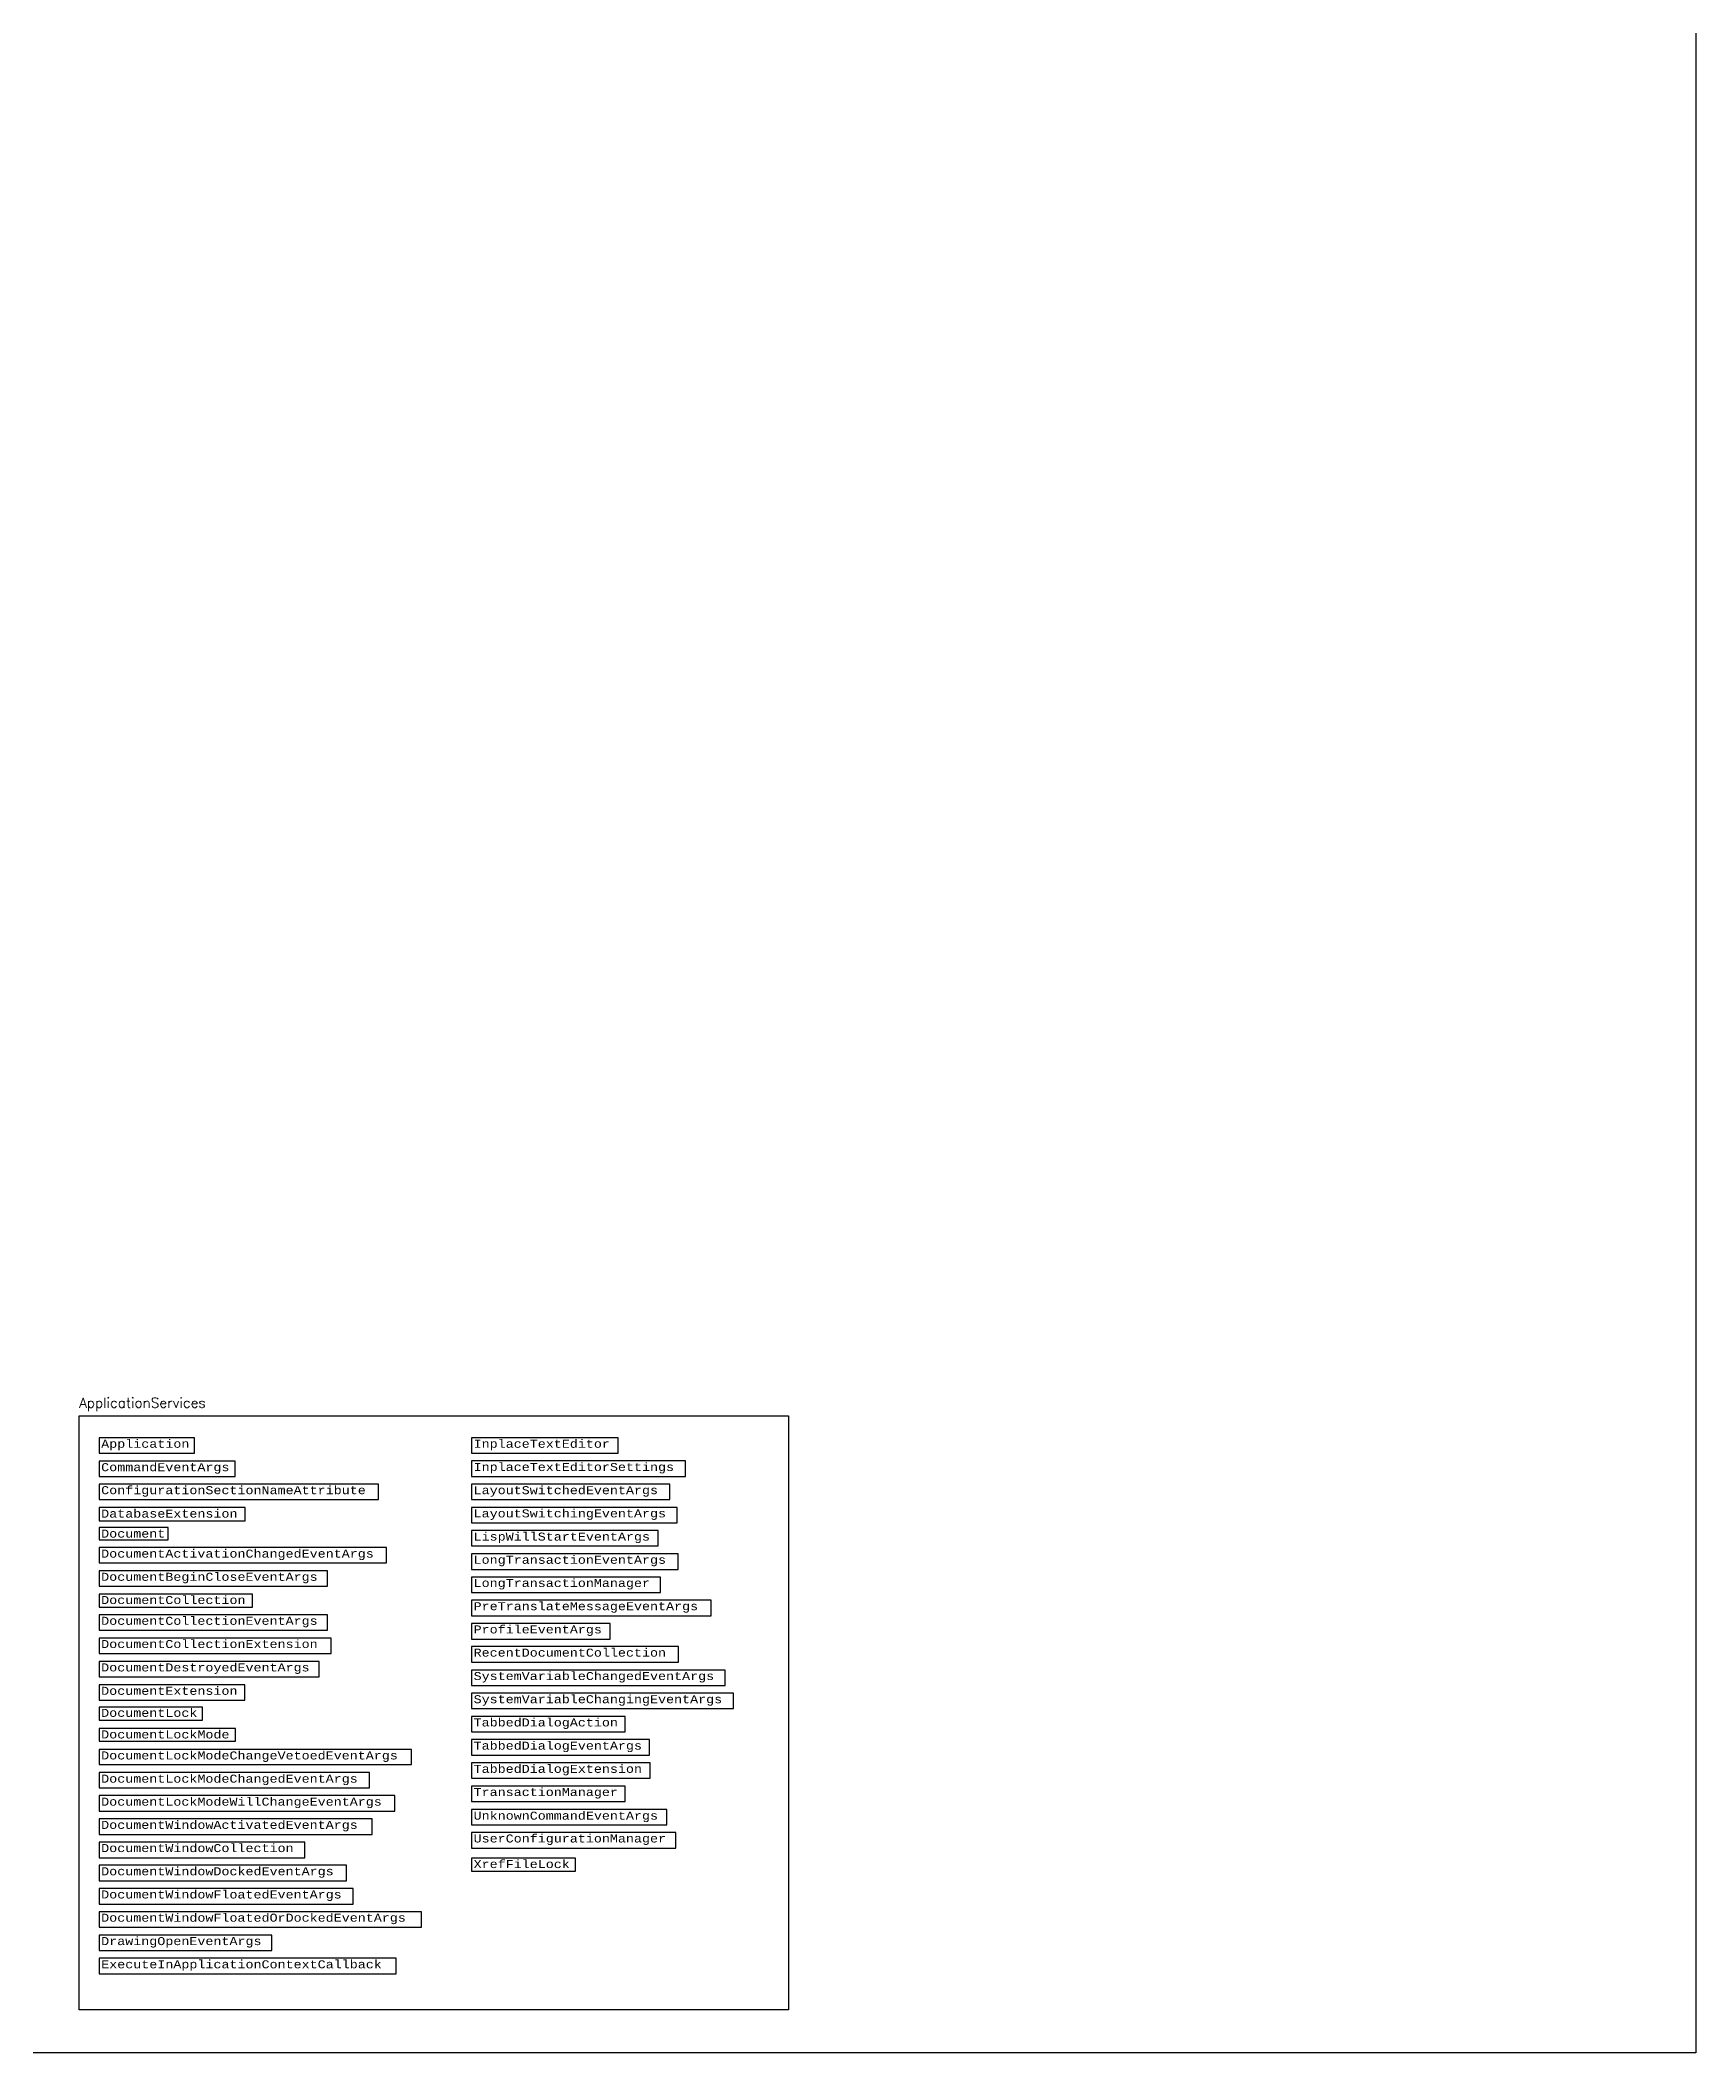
# Model space of a CAD drawing. Header units: inches. Extents: x 349 to 921, y -346 to 10.
# Drawn here: x 838.2 to 920.9, y -185.2 to -84.6 of the extents above; entities that cross this region are included whole.
import ezdxf

# ---------------------------------------------------------------- set-up
doc = ezdxf.new("R2010")
doc.units = ezdxf.units.IN
doc.header["$MEASUREMENT"] = 0
doc.layers.add('Managed classes', color=3, linetype='Continuous')
doc.layers.add('ObjectARX 2009 Managed classes', color=7, linetype='Continuous')
doc.styles.add('Categories', font='romanc.shx', dxfattribs={"height": 0.5})
doc.styles.add('PureManaged', font='cour.ttf', dxfattribs={"height": 0.4})
doc.styles.get("Standard").update_dxf_attribs({"font": 'cour.ttf'})

msp = doc.modelspace()

# ---------------------------------------------------------------- linework, layer by layer
for points in [[(636.23, 1.1), (920.94, 1.1), (920.94, -185.23), (636.23, -185.23)], [(840.12, -153.39), (875.59, -153.39), (875.59, -183.08), (840.12, -183.08)], [(841.12, -154.49), (841.12, -155.26), (845.89, -155.26), (845.89, -154.49)], [(859.74, -154.49), (859.74, -155.26), (867.07, -155.26), (867.07, -154.49)], [(841.12, -155.66), (841.12, -156.42), (847.92, -156.42), (847.92, -155.66)], [(859.74, -155.65), (859.74, -156.42), (870.43, -156.42), (870.43, -155.65)], [(841.12, -156.81), (841.12, -157.58), (855.08, -157.58), (855.08, -156.81)], [(859.74, -156.81), (859.74, -157.58), (869.65, -157.58), (869.65, -156.81)], [(841.12, -157.98), (841.12, -158.65), (848.42, -158.65), (848.42, -157.98)], [(859.74, -157.97), (859.74, -158.74), (870.01, -158.74), (870.01, -157.97)], [(841.12, -158.98), (841.12, -159.59), (844.57, -159.59), (844.57, -158.98)], [(859.74, -159.13), (859.74, -159.9), (869.07, -159.9), (869.07, -159.13)], [(841.12, -159.98), (841.12, -160.75), (855.48, -160.75), (855.48, -159.98)], [(859.74, -160.29), (859.74, -161.07), (870.06, -161.07), (870.06, -160.29)], [(841.12, -161.14), (841.12, -161.91), (852.54, -161.91), (852.54, -161.14)], [(859.74, -161.45), (859.74, -162.23), (869.18, -162.23), (869.18, -161.45)], [(841.12, -162.3), (841.12, -162.95), (848.79, -162.95), (848.79, -162.3)], [(859.74, -162.61), (859.74, -163.39), (871.72, -163.39), (871.72, -162.61)], [(841.12, -163.34), (841.12, -164.11), (852.54, -164.11), (852.54, -163.34)], [(859.74, -163.77), (859.74, -164.55), (866.67, -164.55), (866.67, -163.77)], [(841.12, -164.5), (841.12, -165.27), (852.71, -165.27), (852.71, -164.5)], [(859.74, -164.93), (859.74, -165.71), (870.09, -165.71), (870.09, -164.93)], [(841.12, -165.67), (841.12, -166.44), (852.12, -166.44), (852.12, -165.67)], [(841.12, -166.84), (841.12, -167.6), (848.41, -167.6), (848.41, -166.84)], [(859.74, -166.1), (859.74, -166.87), (872.41, -166.87), (872.41, -166.1)], [(841.12, -167.96), (841.12, -168.6), (846.28, -168.6), (846.28, -167.96)], [(859.74, -167.26), (859.74, -168.03), (872.83, -168.03), (872.83, -167.26)], [(859.74, -168.42), (859.74, -169.19), (867.41, -169.19), (867.41, -168.42)], [(841.12, -169.02), (841.12, -169.66), (847.93, -169.66), (847.93, -169.02)], [(859.74, -169.58), (859.74, -170.35), (868.64, -170.35), (868.64, -169.58)], [(841.12, -170.07), (841.12, -170.83), (856.74, -170.83), (856.74, -170.07)], [(859.74, -170.74), (859.74, -171.51), (868.67, -171.51), (868.67, -170.74)], [(841.12, -171.23), (841.12, -171.99), (854.64, -171.99), (854.64, -171.23)], [(859.74, -171.9), (859.74, -172.68), (867.41, -172.68), (867.41, -171.9)], [(841.12, -172.38), (841.12, -173.15), (855.9, -173.15), (855.9, -172.38)], [(841.12, -173.54), (841.12, -174.32), (854.76, -174.32), (854.76, -173.54)], [(859.74, -173.08), (859.74, -173.84), (869.5, -173.84), (869.5, -173.08)], [(841.12, -174.7), (841.12, -175.48), (851.4, -175.48), (851.4, -174.7)], [(859.74, -174.22), (859.74, -175), (869.95, -175), (869.95, -174.22)], [(841.12, -175.86), (841.12, -176.64), (853.49, -176.64), (853.49, -175.86)], [(859.74, -175.5), (859.74, -176.16), (864.93, -176.16), (864.93, -175.5)], [(841.12, -177.02), (841.12, -177.8), (853.81, -177.8), (853.81, -177.02)], [(841.12, -178.18), (841.12, -178.96), (857.23, -178.96), (857.23, -178.18)], [(841.12, -179.35), (841.12, -180.12), (849.76, -180.12), (849.76, -179.35)], [(841.12, -180.51), (841.12, -181.28), (855.97, -181.28), (855.97, -180.51)]]:
    msp.add_lwpolyline(points, close=True)

# ---------------------------------------------------------------- texts
at = {"color": 1, "insert": (840.12, -152.49), "char_height": 0.5, "width": 11.82, "attachment_point": 1, "style": 'Categories'}
msp.add_mtext('ApplicationServices', dxfattribs=at)
at = {"layer": 'Managed classes', "char_height": 0.4, "attachment_point": 1, "style": 'PureManaged'}
for s, insert in [('{\\Fcourier new;Application}', (841.22, -154.59)), ('{\\Fcourier new;CommandEventArgs}', (841.22, -155.76)), ('{\\Fcourier new;ConfigurationSectionNameAttribute}', (841.22, -156.91)), ('{\\Fcourier new|c0;DatabaseExtension}', (841.22, -158.08)), ('{\\Fcourier new;Document}', (841.22, -159.08)), ('{\\Fcourier new;LispWillStartEventArgs}', (859.84, -159.23)), ('{\\Fcourier new;DocumentActivationChangedEventArgs}', (841.22, -160.08)), ('{\\Fcourier new;DocumentBeginCloseEventArgs}', (841.22, -161.24)), ('{\\Fcourier new;DocumentCollection}', (841.22, -162.4)), ('{\\Fcourier new;DocumentCollectionEventArgs}', (841.22, -163.44)), ('{\\Fcourier new;DocumentDestroyedEventArgs}', (841.22, -165.77)), ('{\\Fcourier new|c0;DocumentExtension}', (841.22, -166.94)), ('{\\Fcourier new;SystemVariableChangedEventArgs}', (859.84, -166.2)), ('{\\Fcourier new;SystemVariableChangingEventArgs}', (859.84, -167.36)), ('{\\Fcourier new;DocumentLock}', (841.22, -168.04)), ('{\\Fcourier new;TabbedDialogAction}', (859.84, -168.52)), ('{\\Fcourier new;DocumentLockMode}', (841.22, -169.12)), ('{\\Fcourier new;TabbedDialogEventArgs}', (859.84, -169.68)), ('{\\Fcourier new;DocumentLockModeChangeVetoedEventArgs}', (841.22, -170.17)), ('{\\Fcourier new;TabbedDialogExtension}', (859.84, -170.84)), ('{\\Fcourier new;DocumentLockModeChangedEventArgs}', (841.22, -171.33)), ('{\\Fcourier new;TransactionManager}', (859.84, -172)), ('{\\Fcourier new|c0;DocumentLockModeWillChangeEventArgs}', (841.22, -172.48)), ('{\\Fcourier new|c0;DocumentWindowActivatedEventArgs}', (841.22, -173.64)), ('{\\Fcourier new;UnknownCommandEventArgs}', (859.84, -173.18)), ('{\\Fcourier new;UserConfigurationManager}', (859.84, -174.32)), ('{\\Fcourier new;ExecuteInApplicationContextCallback}', (841.22, -180.61))]:
    msp.add_mtext(s, dxfattribs=dict(at, insert=insert))
at = {"layer": 'Managed classes', "color": 6, "char_height": 0.4, "attachment_point": 1, "style": 'PureManaged'}
for s, insert in [('{\\Fcourier new|c0;InplaceTextEditor}', (859.84, -154.59)), ('{\\Fcourier new|c0;InplaceTextEditorSettings}', (859.84, -155.75)), ('{\\Fcourier new|c0;LayoutSwitchedEventArgs}', (859.84, -156.91)), ('{\\Fcourier new|c0;LayoutSwitchingEventArgs}', (859.84, -158.07)), ('{\\Fcourier new|c0;LongTransactionEventArgs}', (859.84, -160.39)), ('{\\Fcourier new|c0;LongTransactionManager}', (859.84, -161.55)), ('{\\Fcourier new|c0;PreTranslateMessageEventArgs}', (859.84, -162.71)), ('{\\Fcourier new|c0;ProfileEventArgs}', (859.84, -163.87)), ('{\\Fcourier new|c0;DocumentCollectionExtension}', (841.22, -164.6)), ('{\\Fcourier new|c0;RecentDocumentCollection}', (859.84, -165.03)), ('{\\Fcourier new|c0;DocumentWindowCollection}', (841.22, -174.8)), ('{\\Fcourier new|c0;DocumentWindowDockedEventArgs}', (841.22, -175.96)), ('{\\Fcourier new|c0;DocumentWindowFloatedEventArgs}', (841.22, -177.12)), ('{\\Fcourier new|c0;DocumentWindowFloatedOrDockedEventArgs}', (841.22, -178.28)), ('{\\Fcourier new|c0;DrawingOpenEventArgs}', (841.22, -179.45))]:
    msp.add_mtext(s, dxfattribs=dict(at, insert=insert))
at = {"layer": 'ObjectARX 2009 Managed classes', "color": 3, "insert": (859.84, -175.6), "char_height": 0.4, "attachment_point": 1}
msp.add_mtext('{\\Fcourier new;XrefFileLock}', dxfattribs=at)

doc.saveas('drawing.dxf')
